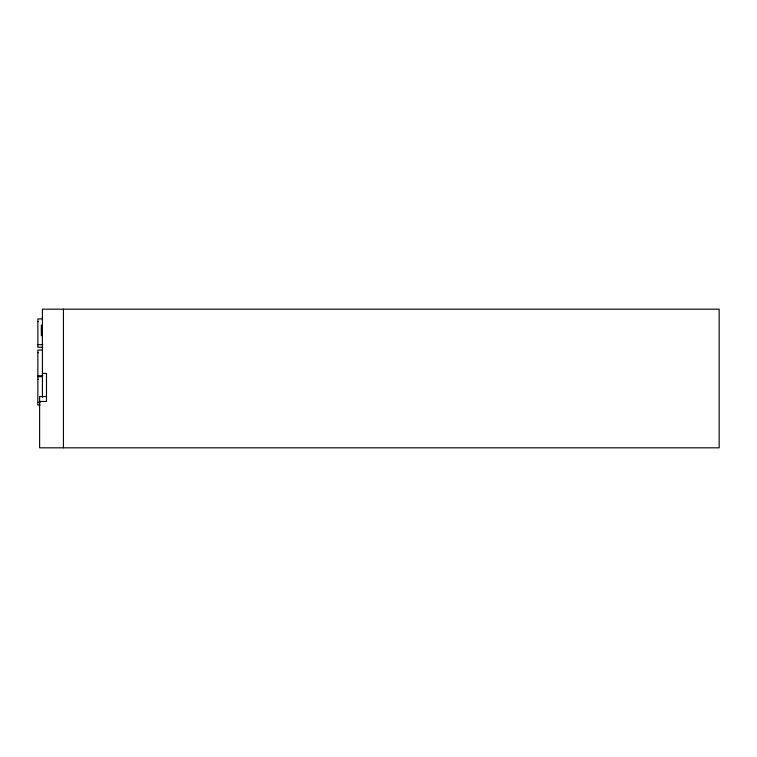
<?xml version="1.0" encoding="UTF-8"?>
<svg xmlns="http://www.w3.org/2000/svg" width="757" height="757" viewBox="0 0 757 757"><rect width="100%" height="100%" fill="white"/><g stroke="black" fill="none" stroke-linecap="round" stroke-linejoin="round"><path stroke-width="1.14" d="M42.515 318.905L37.85 318.905L37.85 347.293L42.799 347.293M37.85 321.536L38.342 321.536M42.411 325.141L41.332 325.141L41.332 325.879L42.411 325.879M42.411 326.541L41.332 326.541L41.332 327.279L42.411 327.27M42.411 327.932L41.332 327.932L41.332 328.67L42.411 328.67M41.332 327.932L42.411 327.932M42.411 329.323L41.332 329.333L41.332 330.071L42.411 330.071M41.332 329.456L42.411 329.465M41.332 329.967L42.411 329.967M42.411 330.733L41.332 330.733L41.332 331.462L42.411 331.462M42.411 332.124L41.332 332.124L41.332 332.862L42.411 332.862M42.411 333.525L41.332 333.525L41.332 334.253L42.411 334.253M42.411 334.916L41.332 334.916L41.332 335.644L42.411 335.644M37.85 344.662L42.799 344.662M42.515 350.027L37.85 350.027L37.85 405.023L40.187 405.023M37.85 352.658L38.342 352.658M42.411 373.438L46.489 373.438L46.489 401.465L39.619 401.465M37.85 375.784L42.799 375.784M37.85 376.645L42.515 376.645M37.85 379.266L38.342 379.266M46.489 396.526L39.619 396.526L39.619 447.822L719.15 447.822L719.15 309.178L42.411 309.178L42.411 397.302M37.85 402.402L40.187 402.402M63.446 309.178L63.446 447.822"/></g></svg>
